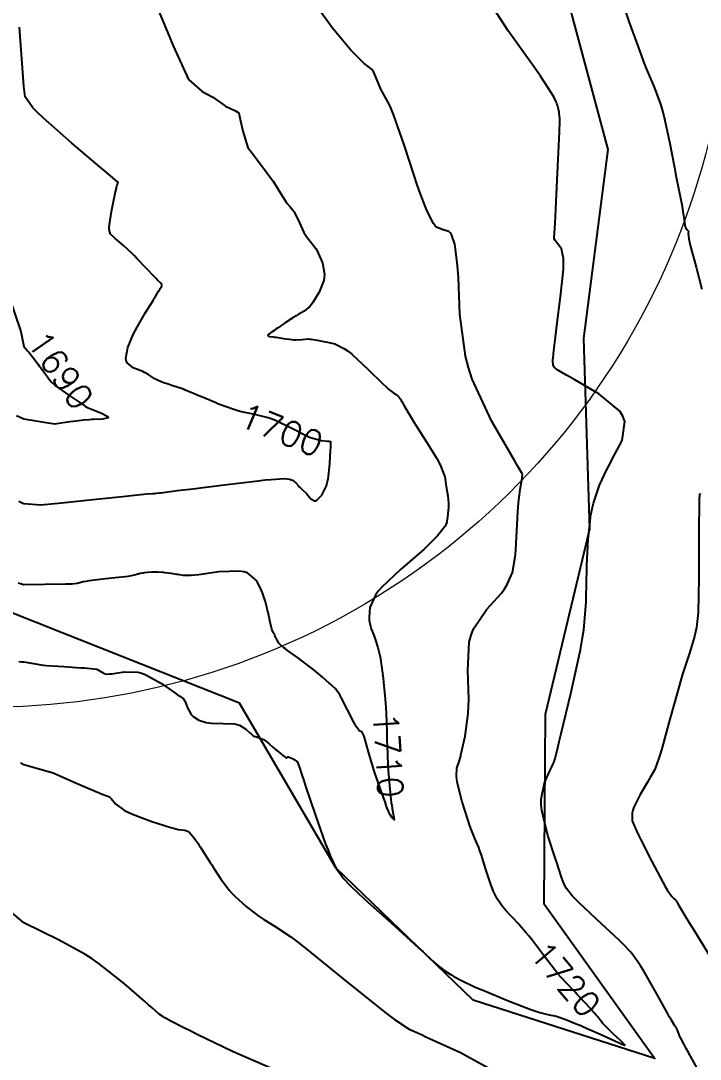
# Model space of a CAD drawing. Header units: metres. Extents: x 837477 to 838477, y 1189014 to 1191014.
# Drawn here: x 837999.5 to 838102.9, y 1190054.8 to 1190212.8 of the extents above; entities that cross this region are included whole.
import ezdxf

# ---------------------------------------------------------------- set-up
doc = ezdxf.new("R2010")
doc.units = ezdxf.units.M
doc.header["$LTSCALE"] = 0.3
doc.layers.add('COTAS 10', color=1, linetype='Continuous')
doc.layers.add('LINEA_DE_CEROS', color=61, linetype='Continuous')
doc.layers.add('Linea_Tendencia', color=51, linetype='Continuous', lineweight=20)
doc.styles.get("Standard").update_dxf_attribs({"font": 'simplex.shx'})

msp = doc.modelspace()

# ---------------------------------------------------------------- linework, layer by layer
at = {"layer": 'COTAS 10'}
for points, elevation in [([(838090.278, 1190217.903), (838092.013, 1190212.716), (838093.819, 1190207.712), (838094.251, 1190206.574), (838094.653, 1190205.544), (838095.856, 1190202.716), (838096.83, 1190200.147), (838097.087, 1190199.279), (838097.339, 1190198.344), (838098.202, 1190194.4), (838098.946, 1190190.496), (838099.122, 1190189.585), (838099.285, 1190188.748), (838099.766, 1190186.339), (838100.106, 1190184.588), (838100.181, 1190184.166), (838100.247, 1190183.772), (838100.412, 1190182.572), (838100.552, 1190181.709), (838100.601, 1190181.526), (838100.655, 1190181.368), (838100.888, 1190180.998), (838101.073, 1190180.796), (838101.097, 1190180.743), (838101.109, 1190180.691), (838101.054, 1190180.516), (838101.154, 1190179.619), (838101.265, 1190179.112), (838101.411, 1190178.494), (838102.238, 1190175.329), (838103.126, 1190171.979)], 1740), ([(837999.224, 1190115.324), (837999.636, 1190115.299), (838000, 1190115.286), (838002.924, 1190114.797), (838003.458, 1190114.743), (838006.068, 1190114.548), (838008.679, 1190114.381), (838009.214, 1190114.345), (838009.667, 1190114.314), (838010.625, 1190114.241), (838011.011, 1190114.174), (838011.104, 1190114.148), (838011.19, 1190114.118), (838011.455, 1190113.979), (838011.681, 1190113.827), (838011.807, 1190113.751), (838012.038, 1190113.628), (838012.261, 1190113.527), (838012.32, 1190113.503), (838012.377, 1190113.481), (838012.574, 1190113.418), (838013.102, 1190113.443), (838013.369, 1190113.476), (838013.688, 1190113.522), (838015.276, 1190113.781), (838017.319, 1190113.708), (838017.925, 1190113.544), (838018.549, 1190113.317), (838020.946, 1190111.979), (838022.988, 1190110.559), (838023.387, 1190110.282), (838023.713, 1190110.054), (838024.291, 1190109.648), (838024.449, 1190109.388), (838024.511, 1190109.252), (838024.58, 1190109.088), (838024.896, 1190108.268), (838025.38, 1190107.373), (838025.555, 1190107.163), (838025.748, 1190106.969), (838026.596, 1190106.404), (838027.752, 1190106.051), (838028.14, 1190105.99), (838028.558, 1190105.945), (838030.312, 1190105.918), (838032.029, 1190105.834), (838032.423, 1190105.753), (838032.782, 1190105.648), (838033.784, 1190105.06), (838034.423, 1190104.448), (838034.553, 1190104.327), (838034.662, 1190104.227), (838034.885, 1190104.043), (838034.982, 1190103.997), (838035.012, 1190103.984), (838035.043, 1190103.971), (838035.165, 1190103.923), (838035.364, 1190103.859), (838035.443, 1190103.835), (838035.533, 1190103.809), (838035.943, 1190103.693), (838036.447, 1190103.476), (838036.596, 1190103.386), (838036.748, 1190103.283), (838037.328, 1190102.804), (838037.919, 1190102.27), (838038.078, 1190102.133), (838038.234, 1190102), (838038.779, 1190101.558), (838039.247, 1190101.189), (838039.355, 1190101.102), (838039.453, 1190101.021), (838039.728, 1190100.786), (838039.906, 1190100.663), (838039.943, 1190100.653), (838039.974, 1190100.654), (838040.043, 1190100.747), (838040.186, 1190100.822), (838040.263, 1190100.812), (838040.358, 1190100.788), (838040.837, 1190100.594), (838041.325, 1190100.315), (838041.424, 1190100.239), (838041.508, 1190100.163), (838041.682, 1190099.894), (838041.762, 1190099.624), (838041.785, 1190099.548), (838041.81, 1190099.472), (838041.906, 1190099.192), (838042.337, 1190097.926), (838042.574, 1190097.227), (838042.861, 1190096.377), (838044.321, 1190092.053), (838045.901, 1190087.567), (838046.264, 1190086.616), (838046.594, 1190085.791), (838047.518, 1190083.865), (838048.25, 1190082.816), (838048.46, 1190082.545), (838048.674, 1190082.282), (838049.469, 1190081.402), (838050.943, 1190080.004), (838051.584, 1190079.414), (838052.326, 1190078.737), (838055.847, 1190075.557), (838059.361, 1190072.393), (838060.098, 1190071.725), (838060.734, 1190071.148), (838062.18, 1190069.813), (838062.941, 1190069.121), (838063.145, 1190068.949), (838063.347, 1190068.785), (838064.051, 1190068.261), (838064.853, 1190067.75), (838065.116, 1190067.594), (838065.398, 1190067.431), (838066.564, 1190066.789), (838068.421, 1190065.91), (838069.139, 1190065.598), (838069.944, 1190065.255), (838073.586, 1190063.768), (838077.119, 1190062.407), (838077.855, 1190062.145), (838078.486, 1190061.932), (838079.891, 1190061.574), (838080.723, 1190061.446), (838080.992, 1190061.378), (838081.279, 1190061.295), (838082.457, 1190060.877), (838084.02, 1190060.229), (838084.549, 1190060.002), (838084.591, 1190059.984), (838085.12, 1190059.754), (838086.048, 1190059.343), (838087.531, 1190058.685), (838091.126, 1190057.071), (838091.242, 1190057.018), (838091.269, 1190057.005), (838091.293, 1190056.994), (838091.361, 1190056.958), (838091.398, 1190056.944), (838091.403, 1190056.947), (838091.405, 1190056.951), (838091.395, 1190056.99), (838091.108, 1190057.287), (838090.937, 1190057.455), (838090.726, 1190057.659), (838089.631, 1190058.707), (838088.509, 1190059.803), (838088.28, 1190060.037), (838088.088, 1190060.242), (838087.69, 1190060.735), (838087.26, 1190061.3), (838087.048, 1190061.55), (838086.795, 1190061.841), (838085.545, 1190063.23), (838084.181, 1190064.695), (838083.858, 1190065.034), (838083.557, 1190065.343), (838082.665, 1190066.217), (838081.662, 1190067.314), (838081.292, 1190067.763), (838080.881, 1190068.276), (838079.06, 1190070.652), (838077.205, 1190073.083), (838076.772, 1190073.629), (838076.373, 1190074.12), (838075.407, 1190075.23), (838075.226, 1190075.436), (838074.384, 1190076.318), (838074.179, 1190076.536), (838073.985, 1190076.742), (838073.383, 1190077.389), (838072.851, 1190078.021), (838072.701, 1190078.217), (838072.55, 1190078.423), (838071.994, 1190079.242), (838071.39, 1190080.46), (838071.208, 1190080.918), (838071.02, 1190081.427), (838070.288, 1190083.7), (838069.559, 1190086.013), (838069.373, 1190086.547), (838069.195, 1190087.035), (838068.606, 1190088.416), (838067.981, 1190089.931), (838067.779, 1190090.503), (838067.565, 1190091.142), (838066.686, 1190094.004), (838065.977, 1190096.791), (838065.869, 1190097.383), (838065.8, 1190097.897), (838065.87, 1190099.106), (838066.258, 1190100.28), (838066.389, 1190100.772), (838066.53, 1190101.338), (838067.124, 1190103.984), (838067.587, 1190107.415), (838067.645, 1190108.475), (838067.673, 1190109.584), (838067.522, 1190113.984), (838067.756, 1190118.281), (838068.028, 1190119.325), (838068.388, 1190120.305), (838070.437, 1190123.315), (838072.635, 1190125.751), (838073.091, 1190126.368), (838073.48, 1190126.962), (838074.331, 1190128.899), (838074.689, 1190130.948), (838074.766, 1190131.611), (838074.835, 1190132.316), (838075.004, 1190135.211), (838075.148, 1190138.1), (838075.2, 1190138.802), (838075.257, 1190139.461), (838075.507, 1190141.489), (838075.735, 1190142.901), (838075.778, 1190143.172), (838075.813, 1190143.391), (838075.866, 1190143.75), (838075.857, 1190143.775), (838075.847, 1190143.795), (838075.819, 1190143.84), (838075.083, 1190145.116), (838074.63, 1190145.901), (838074.07, 1190146.875), (838071.148, 1190151.953), (838068.201, 1190158.278), (838067.624, 1190160.038), (838067.152, 1190161.801), (838066.31, 1190168.199), (838066.094, 1190173.732), (838066.016, 1190174.95), (838065.93, 1190176.031), (838065.554, 1190178.802), (838065.025, 1190180.283), (838064.843, 1190180.551), (838064.645, 1190180.758), (838063.801, 1190180.99), (838062.841, 1190181.338), (838062.571, 1190181.617), (838062.298, 1190181.976), (838061.297, 1190183.93), (838060.152, 1190186.97), (838059.789, 1190188.013), (838059.406, 1190189.143), (838057.858, 1190193.951), (838056.234, 1190198.568), (838055.803, 1190199.578), (838055.55, 1190200.114), (838054.288, 1190202.408), (838053.234, 1190204.977), (838053.037, 1190205.372), (838051.72, 1190206.36), (838049.746, 1190208.336), (838046.954, 1190211.705), (838046.295, 1190212.611), (838042.908, 1190217.328)], 1720), ([(838102.764, 1190052.792), (838101.083, 1190055.826), (838100.746, 1190056.441), (838100.464, 1190056.957), (838099.907, 1190058.003), (838099.734, 1190058.38), (838099.694, 1190058.474), (838099.658, 1190058.563), (838099.556, 1190058.846), (838099.472, 1190059.092), (838099.462, 1190059.122), (838099.448, 1190059.157), (838099.422, 1190059.222), (838099.324, 1190059.447), (838099.217, 1190059.646), (838099.186, 1190059.694), (838099.154, 1190059.74), (838099.032, 1190059.879), (838098.508, 1190060.74), (838098.223, 1190061.24), (838097.877, 1190061.854), (838096.119, 1190065.016), (838094.23, 1190068.326), (838093.8, 1190069.033), (838093.411, 1190069.649), (838092.344, 1190071.118), (838091.055, 1190072.418), (838090.526, 1190072.928), (838089.923, 1190073.503), (838087.123, 1190076.119), (838084.416, 1190078.686), (838083.872, 1190079.229), (838083.417, 1190079.7), (838082.512, 1190080.798), (838082.202, 1190081.444), (838082.121, 1190081.631), (838082.043, 1190081.821), (838081.777, 1190082.536), (838081.307, 1190083.952), (838081.1, 1190084.585), (838080.859, 1190085.322), (838079.709, 1190088.851), (838078.794, 1190092.642), (838078.701, 1190093.544), (838078.678, 1190094.382), (838079.175, 1190096.874), (838079.961, 1190098.579), (838080.119, 1190098.92), (838080.252, 1190099.205), (838080.521, 1190099.761), (838080.621, 1190099.979), (838080.648, 1190100.051), (838080.675, 1190100.127), (838080.768, 1190100.442), (838081.195, 1190102.186), (838081.433, 1190103.163), (838081.722, 1190104.354), (838083.195, 1190110.442), (838084.653, 1190117.129), (838084.931, 1190118.698), (838085.156, 1190120.145), (838085.517, 1190124.352), (838085.573, 1190127.89), (838085.605, 1190128.915), (838085.645, 1190129.961), (838085.848, 1190133.903), (838086.262, 1190137.644), (838086.435, 1190138.563), (838086.633, 1190139.43), (838087.556, 1190142.139), (838088.745, 1190144.633), (838089.11, 1190145.365), (838089.49, 1190146.114), (838090.994, 1190148.971), (838091.424, 1190151.867), (838091.127, 1190152.642), (838090.651, 1190153.404), (838087.432, 1190156.06), (838083.805, 1190158.182), (838083.071, 1190158.609), (838082.454, 1190158.966), (838081.205, 1190159.675), (838080.801, 1190159.954), (838080.717, 1190160.039), (838080.645, 1190160.129), (838080.489, 1190160.482), (838080.46, 1190161.044), (838080.469, 1190161.265), (838080.485, 1190161.514), (838080.604, 1190162.648), (838080.865, 1190164.703), (838080.97, 1190165.533), (838081.091, 1190166.476), (838081.646, 1190170.822), (838082.062, 1190175.036), (838082.095, 1190175.896), (838082.092, 1190176.622), (838081.781, 1190178.134), (838081.303, 1190178.715), (838081.195, 1190178.853), (838081.097, 1190178.982), (838080.828, 1190179.367), (838080.678, 1190179.636), (838080.655, 1190179.693), (838080.639, 1190179.741), (838080.648, 1190179.85), (838080.757, 1190181.218), (838080.805, 1190182.06), (838080.861, 1190183.104), (838081.124, 1190188.549), (838081.469, 1190195.991), (838081.541, 1190197.55), (838081.542, 1190197.85), (838081.537, 1190197.936), (838081.531, 1190198.023), (838081.493, 1190198.345), (838081.435, 1190198.705), (838081.416, 1190198.815), (838081.396, 1190198.93), (838081.313, 1190199.383), (838081.148, 1190199.965), (838081.076, 1190200.161), (838080.993, 1190200.372), (838080.598, 1190201.261), (838079.251, 1190203.394), (838078.568, 1190204.391), (838077.75, 1190205.563), (838073.674, 1190211.261), (838069.735, 1190217.373)], 1730), ([(838020.323, 1190214.755), (838022.708, 1190208.994), (838025.063, 1190203.902), (838027.114, 1190202.077), (838028.735, 1190201.202), (838030.655, 1190199.838), (838032.169, 1190199.113), (838032.695, 1190198.784), (838032.827, 1190198.06), (838033.288, 1190196.018), (838034.071, 1190193.547), (838034.431, 1190193.068), (838036.895, 1190189.796), (838037.429, 1190189.057), (838037.899, 1190188.39), (838039.057, 1190186.585), (838039.731, 1190185.458), (838039.894, 1190185.218), (838040.048, 1190185.009), (838040.519, 1190184.516), (838040.979, 1190183.966), (838041.125, 1190183.722), (838041.279, 1190183.437), (838041.904, 1190182.074), (838042.591, 1190180.624), (838042.785, 1190180.285), (838042.98, 1190179.972), (838043.697, 1190179.064), (838044.403, 1190178.144), (838044.591, 1190177.824), (838044.775, 1190177.474), (838045.413, 1190175.974), (838045.715, 1190174.262), (838045.687, 1190173.779), (838045.611, 1190173.291), (838044.934, 1190171.5), (838043.978, 1190169.957), (838043.726, 1190169.627), (838043.479, 1190169.338), (838042.633, 1190168.647), (838041.699, 1190168.119), (838041.397, 1190167.934), (838041.077, 1190167.731), (838039.763, 1190166.859), (838038.583, 1190166.054), (838038.347, 1190165.895), (838038.15, 1190165.762), (838037.767, 1190165.511), (838037.614, 1190165.409), (838037.562, 1190165.37), (838037.507, 1190165.327), (838037.275, 1190165.134), (838037.133, 1190164.947), (838037.135, 1190164.909), (838037.154, 1190164.876), (838037.371, 1190164.804), (838037.901, 1190164.73), (838038.118, 1190164.696), (838038.366, 1190164.656), (838039.512, 1190164.462), (838040.761, 1190164.3), (838041.074, 1190164.281), (838041.371, 1190164.272), (838042.325, 1190164.334), (838043.199, 1190164.4), (838043.447, 1190164.395), (838043.697, 1190164.379), (838044.62, 1190164.238), (838045.603, 1190164.022), (838045.891, 1190163.959), (838046.186, 1190163.894), (838047.31, 1190163.65), (838048.792, 1190162.907), (838049.313, 1190162.528), (838049.882, 1190162.074), (838052.336, 1190159.809), (838054.621, 1190157.574), (838055.083, 1190157.138), (838055.471, 1190156.782), (838056.257, 1190156.159), (838056.558, 1190156.009), (838056.64, 1190155.952), (838056.721, 1190155.888), (838057.011, 1190155.598), (838057.315, 1190155.183), (838057.406, 1190155.041), (838057.5, 1190154.885), (838057.862, 1190154.224), (838058.583, 1190152.985), (838058.903, 1190152.465), (838059.276, 1190151.87), (838061.057, 1190149.082), (838062.802, 1190146.216), (838063.151, 1190145.571), (838063.443, 1190144.99), (838064.013, 1190143.428), (838064.202, 1190142.289), (838064.304, 1190141.661), (838064.481, 1190140.533), (838064.59, 1190139.427), (838064.598, 1190139.128), (838064.596, 1190138.831), (838064.505, 1190137.783), (838064.371, 1190136.92), (838064.341, 1190136.739), (838064.315, 1190136.584), (838064.244, 1190136.236), (838064.007, 1190135.853), (838063.874, 1190135.676), (838063.713, 1190135.469), (838062.891, 1190134.462), (838061.411, 1190132.932), (838060.835, 1190132.394), (838060.187, 1190131.806), (838057.247, 1190129.271), (838054.464, 1190126.651), (838053.915, 1190126.01), (838053.462, 1190125.405), (838052.625, 1190123.528), (838052.531, 1190122.038), (838052.545, 1190121.679), (838052.578, 1190121.342), (838052.845, 1190120.317), (838053.231, 1190119.346), (838053.339, 1190119.043), (838053.448, 1190118.726), (838053.846, 1190117.46), (838054.223, 1190115.826), (838054.319, 1190115.277), (838054.411, 1190114.686), (838054.638, 1190112.821), (838054.713, 1190112.202), (838054.947, 1190109.62), (838054.997, 1190108.967), (838055.04, 1190108.341), (838055.142, 1190106.304), (838055.2, 1190104.421), (838055.215, 1190103.892), (838055.231, 1190103.359), (838055.286, 1190101.41), (838055.375, 1190099.367), (838055.412, 1190098.776), (838055.454, 1190098.174), (838055.653, 1190095.908), (838055.886, 1190093.863), (838055.95, 1190093.4), (838056.014, 1190092.982), (838056.244, 1190091.846), (838056.349, 1190091.29), (838056.334, 1190091.238), (838056.3, 1190091.23), (838056.019, 1190091.57), (838055.683, 1190092.103), (838055.615, 1190092.217), (838055.557, 1190092.317), (838055.439, 1190092.556), (838055.234, 1190093.134), (838055.123, 1190093.447), (838054.997, 1190093.805), (838054.988, 1190093.827), (838054.3, 1190095.753), (838053.501, 1190098.087), (838053.296, 1190098.724), (838053.097, 1190099.357), (838052.545, 1190101.244), (838052.436, 1190101.612), (838051.907, 1190103.421), (838051.792, 1190103.773), (838051.69, 1190104.06), (838051.433, 1190104.562), (838051.258, 1190104.659), (838051.207, 1190104.692), (838051.155, 1190104.727), (838050.957, 1190104.875), (838050.569, 1190105.452), (838050.397, 1190105.757), (838050.197, 1190106.126), (838049.239, 1190107.981), (838048.254, 1190109.862), (838048.037, 1190110.246), (838047.843, 1190110.57), (838047.343, 1190111.248), (838046.836, 1190111.687), (838046.638, 1190111.86), (838046.415, 1190112.056), (838045.402, 1190112.95), (838044.105, 1190114.042), (838043.703, 1190114.361), (838043.282, 1190114.689), (838041.606, 1190115.934), (838040.12, 1190117.015), (838039.819, 1190117.238), (838039.566, 1190117.429), (838039.049, 1190117.844), (838038.845, 1190118.076), (838038.789, 1190118.151), (838038.734, 1190118.231), (838038.535, 1190118.559), (838038.364, 1190118.892), (838038.325, 1190118.975), (838038.291, 1190119.054), (838038.198, 1190119.305), (838038.117, 1190119.507), (838038.089, 1190119.555), (838038.059, 1190119.599), (838037.934, 1190119.733), (838037.768, 1190120.079), (838037.713, 1190120.259), (838037.655, 1190120.474), (838037.41, 1190121.554), (838037.147, 1190122.791), (838037.077, 1190123.105), (838037.008, 1190123.408), (838036.769, 1190124.403), (838036.421, 1190125.453), (838036.283, 1190125.792), (838036.128, 1190126.15), (838035.418, 1190127.618), (838034.034, 1190128.799), (838033.454, 1190128.977), (838032.788, 1190129.09), (838029.67, 1190128.964), (838026.61, 1190128.544), (838025.98, 1190128.473), (838025.445, 1190128.421), (838024.296, 1190128.399), (838023.68, 1190128.513), (838023.48, 1190128.547), (838023.268, 1190128.583), (838022.398, 1190128.721), (838021.509, 1190128.841), (838021.285, 1190128.865), (838021.07, 1190128.885), (838020.374, 1190128.924), (838019.75, 1190128.922), (838019.58, 1190128.917), (838019.412, 1190128.909), (838018.816, 1190128.861), (838018.289, 1190128.799), (838018.164, 1190128.782), (838018.047, 1190128.765), (838017.703, 1190128.705), (838017.388, 1190128.631), (838017.291, 1190128.605), (838017.189, 1190128.577), (838016.783, 1190128.456), (838015.849, 1190128.286), (838015.414, 1190128.227), (838014.901, 1190128.162), (838012.414, 1190127.885), (838009.942, 1190127.594), (838009.44, 1190127.52), (838009.016, 1190127.45), (838008.146, 1190127.224), (838007.271, 1190127.095), (838006.845, 1190127.086), (838006.339, 1190127.088), (838000, 1190127.017), (837999.772, 1190127.067), (837999.134, 1190127.242)], 1710), ([(837999.247, 1190139.746), (837999.538, 1190139.575), (837999.605, 1190139.537), (837999.665, 1190139.503), (837999.834, 1190139.416), (837999.979, 1190139.37), (838000, 1190139.366), (838002.56, 1190139.146), (838005.712, 1190139.478), (838009.514, 1190139.875), (838011.525, 1190140.085), (838014.988, 1190140.445), (838017.728, 1190140.726), (838018.271, 1190140.781), (838018.719, 1190140.825), (838019.556, 1190140.899), (838019.79, 1190140.909), (838019.859, 1190140.913), (838019.929, 1190140.918), (838020.195, 1190140.938), (838020.568, 1190140.975), (838020.705, 1190140.991), (838020.856, 1190141.009), (838021.526, 1190141.093), (838023.359, 1190141.325), (838024.245, 1190141.437), (838025.293, 1190141.569), (838030.444, 1190142.217), (838035.633, 1190142.84), (838036.706, 1190142.956), (838037.622, 1190143.047), (838039.614, 1190143.173), (838040.467, 1190143.051), (838040.665, 1190142.986), (838040.845, 1190142.908), (838041.356, 1190142.513), (838041.767, 1190142.052), (838041.884, 1190141.932), (838042.004, 1190141.816), (838042.448, 1190141.421), (838042.907, 1190140.988), (838043.037, 1190140.847), (838043.167, 1190140.698), (838043.643, 1190140.082), (838044.193, 1190139.758), (838044.369, 1190139.793), (838044.556, 1190139.881), (838045.317, 1190140.646), (838046.01, 1190142.054), (838046.154, 1190142.547), (838046.276, 1190143.085), (838046.543, 1190145.402), (838046.648, 1190147.502), (838046.668, 1190147.903), (838046.683, 1190148.226), (838046.708, 1190148.742), (838046.706, 1190148.749), (838046.705, 1190148.751), (838046.696, 1190148.76), (838046.686, 1190148.767), (838046.683, 1190148.769), (838046.679, 1190148.771), (838046.663, 1190148.777), (838046.439, 1190148.799), (838046.304, 1190148.81), (838046.138, 1190148.825), (838045.274, 1190148.897), (838043.931, 1190149.243), (838043.462, 1190149.429), (838042.952, 1190149.655), (838040.758, 1190150.798), (838038.397, 1190151.973), (838037.781, 1190152.219), (838037.181, 1190152.43), (838035.149, 1190152.906), (838033.128, 1190153.303), (838032.535, 1190153.465), (838031.926, 1190153.649), (838029.607, 1190154.502), (838029.075, 1190154.724), (838027.502, 1190155.379), (838027.028, 1190155.579), (838026.602, 1190155.76), (838025.458, 1190156.258), (838024.542, 1190156.637), (838024.259, 1190156.743), (838023.963, 1190156.849), (838022.791, 1190157.236), (838021.664, 1190157.606), (838021.397, 1190157.701), (838021.149, 1190157.794), (838020.419, 1190158.102), (838019.835, 1190158.404), (838019.68, 1190158.493), (838019.529, 1190158.583), (838019.006, 1190158.928), (838018.338, 1190159.314), (838018.095, 1190159.43), (838017.827, 1190159.551), (838016.647, 1190160.022), (838015.701, 1190160.796), (838015.58, 1190161.108), (838015.52, 1190161.462), (838015.812, 1190163.092), (838016.643, 1190165.066), (838016.923, 1190165.637), (838017.225, 1190166.218), (838018.494, 1190168.406), (838019.66, 1190170.279), (838019.896, 1190170.662), (838020.095, 1190170.987), (838020.5, 1190171.669), (838020.662, 1190171.952), (838020.707, 1190172.025), (838020.752, 1190172.096), (838020.916, 1190172.333), (838021, 1190172.552), (838020.995, 1190172.611), (838020.978, 1190172.67), (838020.815, 1190172.876), (838020.33, 1190173.352), (838020.111, 1190173.581), (838019.854, 1190173.851), (838018.62, 1190175.174), (838017.196, 1190176.666), (838016.82, 1190177.042), (838016.452, 1190177.402), (838015.189, 1190178.569), (838014.143, 1190179.488), (838013.913, 1190179.691), (838013.707, 1190179.872), (838013.177, 1190180.343), (838012.98, 1190181.074), (838012.984, 1190181.419), (838013.014, 1190181.826), (838013.336, 1190183.812), (838013.747, 1190185.81), (838013.833, 1190186.225), (838013.907, 1190186.58), (838014.074, 1190187.363), (838014.152, 1190187.691), (838014.17, 1190187.759), (838014.186, 1190187.817), (838014.23, 1190187.945), (838014.264, 1190188.014), (838014.282, 1190188.056), (838014.315, 1190188.138), (838014.326, 1190188.219), (838014.32, 1190188.24), (838014.311, 1190188.26), (838014.25, 1190188.325), (838013.13, 1190189.263), (838012.453, 1190189.833), (838011.617, 1190190.537), (838007.276, 1190194.201), (838002.92, 1190198.044), (838002.075, 1190198.86), (838001.387, 1190199.57), (838000.205, 1190201.24), (838000, 1190202.89), (837999.317, 1190211.863)], 1700), ([(837997.76, 1190170.774), (837999.561, 1190165.558), (838000, 1190163.247), (838000.35, 1190162.86), (838000.553, 1190162.62), (838000.759, 1190162.373), (838001.511, 1190161.415), (838002.223, 1190160.468), (838002.402, 1190160.228), (838002.574, 1190159.997), (838003.13, 1190159.244), (838003.591, 1190158.619), (838003.704, 1190158.469), (838003.809, 1190158.329), (838004.135, 1190157.906), (838004.724, 1190157.376), (838004.996, 1190157.168), (838005.315, 1190156.934), (838006.861, 1190155.867), (838008.374, 1190154.849), (838008.672, 1190154.646), (838008.918, 1190154.477), (838009.371, 1190154.151), (838009.797, 1190153.934), (838010.025, 1190153.834), (838010.301, 1190153.716), (838011.697, 1190153.147), (838012.776, 1190152.588), (838012.852, 1190152.477), (838012.831, 1190152.386), (838011.951, 1190152.213), (838010.594, 1190152.159), (838010.273, 1190152.143), (838009.975, 1190152.125), (838009.094, 1190152.055), (838007.971, 1190151.912), (838007.521, 1190151.849), (838007.01, 1190151.775), (838004.662, 1190151.423), (838000, 1190152.184), (837998.868, 1190152.71)], 1690), ([(838102.89, 1190140.894), (838102.865, 1190140.854), (838102.843, 1190140.821), (838102.783, 1190140.756), (838102.743, 1190140.399), (838102.733, 1190140.181), (838102.723, 1190139.912), (838102.693, 1190138.512), (838102.671, 1190136.296), (838102.667, 1190135.513), (838102.664, 1190134.657), (838102.661, 1190130.95), (838102.647, 1190127.154), (838102.637, 1190126.241), (838102.625, 1190125.387), (838102.559, 1190122.803), (838102.305, 1190120.512), (838102.173, 1190119.845), (838102.016, 1190119.162), (838101.227, 1190116.576), (838100.19, 1190113.411), (838099.875, 1190112.364), (838099.55, 1190111.242), (838098.275, 1190106.576), (838097.097, 1190102.267), (838096.832, 1190101.372), (838096.594, 1190100.605), (838095.954, 1190098.912), (838095.331, 1190097.805), (838095.103, 1190097.409), (838094.852, 1190096.974), (838093.743, 1190095.077), (838092.79, 1190093.157), (838092.636, 1190092.708), (838092.531, 1190092.294), (838092.548, 1190091.095), (838093.206, 1190089.561), (838093.504, 1190088.936), (838093.852, 1190088.224), (838095.529, 1190084.93), (838097.214, 1190081.758), (838097.567, 1190081.124), (838097.871, 1190080.595), (838098.559, 1190079.566), (838098.872, 1190079.273), (838098.94, 1190079.209), (838098.999, 1190079.152), (838099.143, 1190079.006), (838099.272, 1190078.824), (838099.322, 1190078.744), (838099.378, 1190078.651), (838099.629, 1190078.209), (838100.693, 1190076.441), (838101.261, 1190075.513), (838101.947, 1190074.394), (838105.413, 1190068.768)], 1740), ([(837999.513, 1190099.921), (837999.56, 1190099.891), (837999.607, 1190099.862), (837999.765, 1190099.778), (837999.894, 1190099.719), (837999.922, 1190099.706), (837999.948, 1190099.695), (838000, 1190099.673), (838004.475, 1190098.392), (838007.749, 1190096.941), (838010.841, 1190095.588), (838011.44, 1190095.336), (838011.928, 1190095.138), (838012.76, 1190094.866), (838013.007, 1190094.735), (838013.126, 1190094.624), (838013.267, 1190094.482), (838013.958, 1190093.702), (838015.313, 1190092.684), (838015.873, 1190092.392), (838016.512, 1190092.095), (838019.485, 1190090.984), (838022.374, 1190090.086), (838022.96, 1190089.923), (838023.453, 1190089.797), (838024.46, 1190089.651), (838024.914, 1190089.545), (838025.058, 1190089.445), (838025.21, 1190089.314), (838025.825, 1190088.585), (838026.495, 1190087.623), (838026.681, 1190087.345), (838026.868, 1190087.062), (838027.547, 1190086), (838028.326, 1190084.767), (838028.576, 1190084.376), (838028.84, 1190083.965), (838029.919, 1190082.301), (838031.227, 1190080.557), (838031.636, 1190080.095), (838032.066, 1190079.642), (838033.789, 1190078.079), (838035.576, 1190076.714), (838036.046, 1190076.385), (838036.506, 1190076.077), (838038.079, 1190075.142), (838040.605, 1190073.419), (838041.666, 1190072.614), (838042.883, 1190071.667), (838048.583, 1190067.063), (838054.207, 1190062.522), (838055.375, 1190061.615), (838056.375, 1190060.86), (838058.583, 1190059.396), (838060.461, 1190058.561), (838061.253, 1190058.202), (838062.163, 1190057.787), (838066.429, 1190055.826), (838071.026, 1190053.324)], 1730), ([(838037.55, 1190053.472), (838031.749, 1190055.987), (838026.378, 1190058.607), (838025.276, 1190059.148), (838024.34, 1190059.609), (838022.355, 1190060.605), (838021.541, 1190061.062), (838021.345, 1190061.182), (838021.162, 1190061.3), (838020.605, 1190061.701), (838019.497, 1190062.648), (838018.965, 1190063.109), (838018.337, 1190063.657), (838015.256, 1190066.352), (838011.462, 1190069.35), (838010.384, 1190070.089), (838009.294, 1190070.787), (838005.256, 1190072.978), (838000, 1190075.593), (837999.954, 1190075.629), (837997.981, 1190077.301)], 1740)]:
    msp.add_lwpolyline(points, dxfattribs=dict(at, elevation=elevation))
at = {"layer": 'LINEA_DE_CEROS'}
msp.add_lwpolyline([(838081.438, 1190220.868), (838088.84, 1190193.225), (838085.101, 1190164.467), (838086.023, 1190135.482), (838079.276, 1190107.277), (838079.07, 1190078.492), (838095.957, 1190054.916), (838068.362, 1190063.832), (838047.476, 1190083.952), (838032.784, 1190109.009), (838005.825, 1190119.695), (837978.875, 1190130.405), (837951.796, 1190140.947), (837924.067, 1190149.437), (837903.256, 1190169.634), (837876.194, 1190180.057), (837847.92, 1190186.504), (837822.087, 1190199.683), (837794.787, 1190209.464)], dxfattribs=at)
at = {"layer": 'Linea_Tendencia', "elevation": 1705.277}
msp.add_lwpolyline([(838041.852, 1190952.651), (838036.737, 1190647.812, 0.0474482), (838038.405, 1190626.479), (838092.197, 1190318.419), (838105.747, 1190240.818, -0.6778981), (837927.014, 1190130.695), (837836.473, 1190198.006, 0.7491246), (837663.366, 1190067.336), (837745.668, 1189849.791, -0.1064509), (837752.758, 1189802.746), (837723.495, 1189335.311)], format="xyb", dxfattribs=at)

# ---------------------------------------------------------------- texts
at = {"layer": 'COTAS 10', "char_height": 3.8, "attachment_point": 7}
for s, insert, rotation in [('1690', (838000.302, 1190163.925, 1690), 304.7092), ('1700', (838032.421, 1190151.295, 1700), 337.6598), ('1710', (838053.083, 1190107.471, 1710), 273.81036), ('1720', (838076.723, 1190070.737, 1720), 310.2846)]:
    msp.add_mtext(s, dxfattribs=dict(at, insert=insert, rotation=rotation))

doc.saveas('drawing.dxf')
